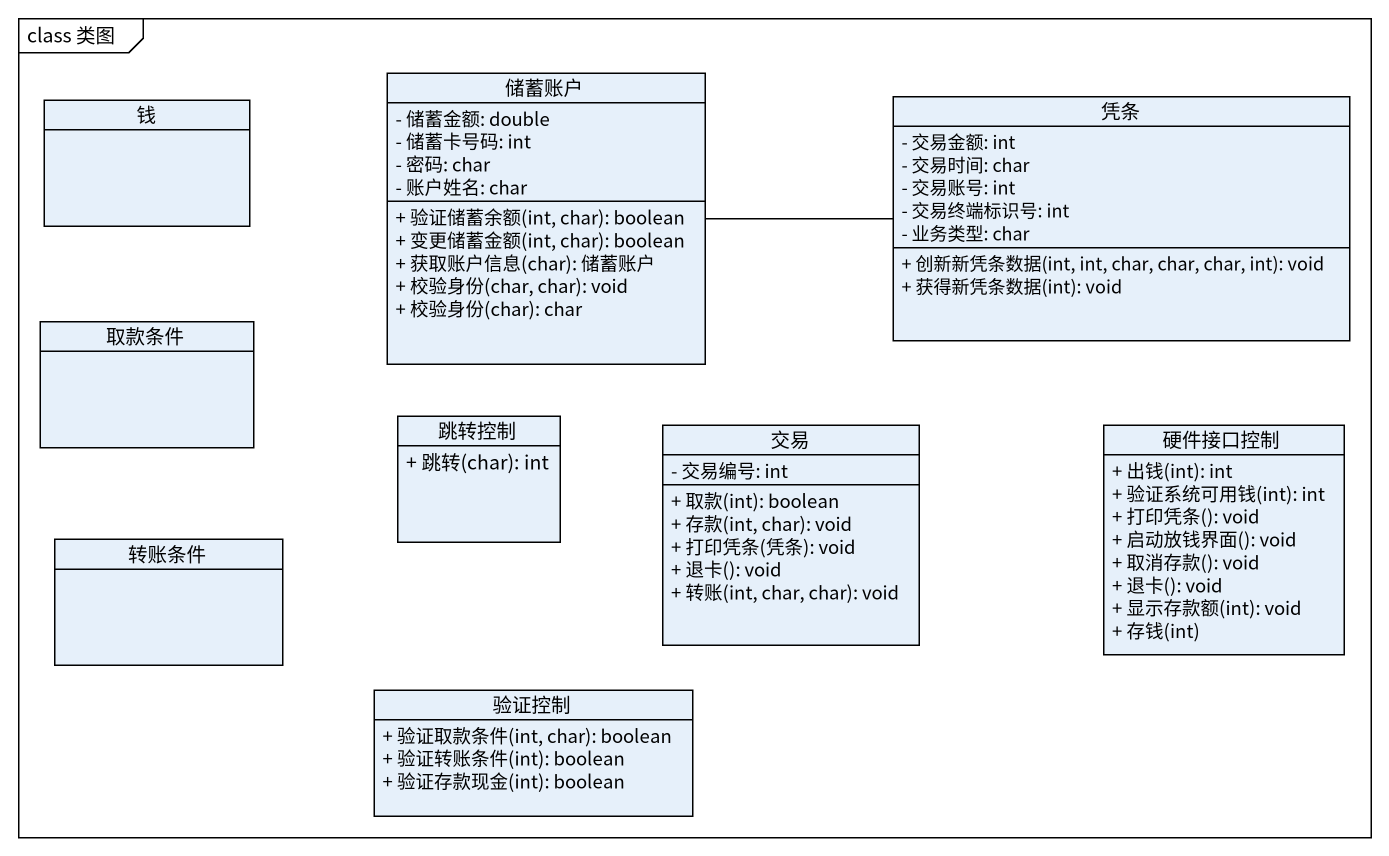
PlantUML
@startuml
mainframe class 类图
hide circle
hide empty members
skinparam classAttributeIconSize 0
class 钱
class 储蓄账户 {
  - 储蓄金额: double
  - 储蓄卡号码: int
  - 密码: char
  - 账户姓名: char
  + 验证储蓄余额(int, char): boolean
  + 变更储蓄金额(int, char): boolean
  + 获取账户信息(char): 储蓄账户
  + 校验身份(char, char): void
  + 校验身份(char): char
}
class 凭条 {
  - 交易金额: int
  - 交易时间: char
  - 交易账号: int
  - 交易终端标识号: int
  - 业务类型: char
  + 创新新凭条数据(int, int, char, char, char, int): void
  + 获得新凭条数据(int): void
}
class 取款条件
class 跳转控制 {
  + 跳转(char): int
}
class 交易 {
  - 交易编号: int
  + 取款(int): boolean
  + 存款(int, char): void
  + 打印凭条(凭条): void
  + 退卡(): void
  + 转账(int, char, char): void
}
class 硬件接口控制 {
  + 出钱(int): int
  + 验证系统可用钱(int): int
  + 打印凭条(): void
  + 启动放钱界面(): void
  + 取消存款(): void
  + 退卡(): void
  + 显示存款额(int): void
  + 存钱(int)
}
class 转账条件
class 验证控制 {
  + 验证取款条件(int, char): boolean
  + 验证转账条件(int): boolean
  + 验证存款现金(int): boolean
}
储蓄账户 -right- 凭条
@enduml
